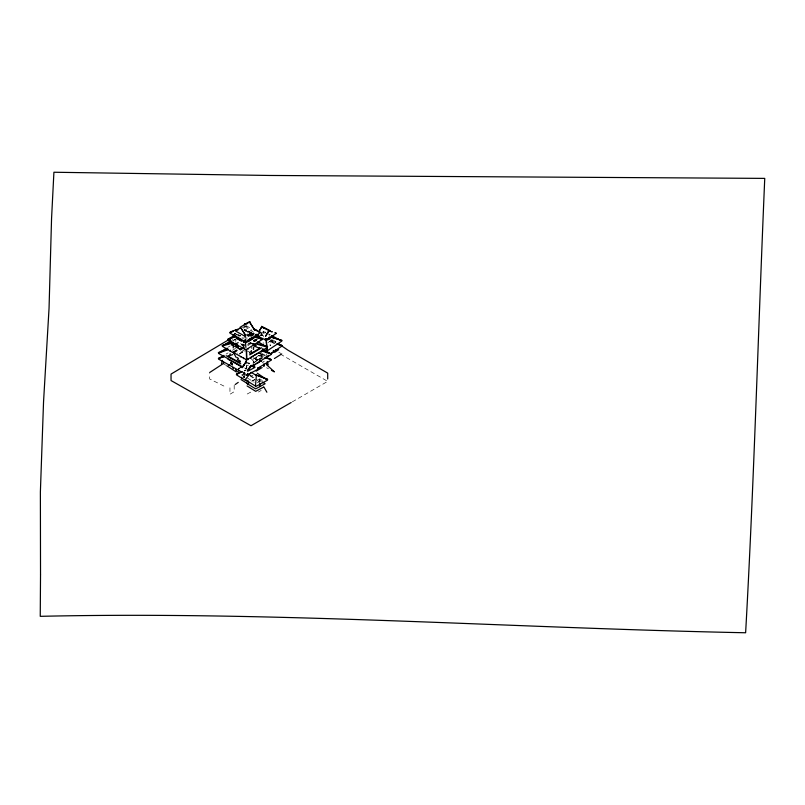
<?xml version="1.0" encoding="UTF-8"?>
<svg xmlns="http://www.w3.org/2000/svg" width="805" height="805" viewBox="0 0 805 805"><rect width="100%" height="100%" fill="white"/><g stroke="black" fill="none" stroke-linecap="round" stroke-linejoin="round"><path stroke-width="0.6" stroke-dasharray="4.03 3.02" d="M246.34 366.879L246.561 368.801M243.331 344.087L243.492 346.804M264.161 333.481L263.567 331.157L264.171 333.652M244.67 376.639L241.973 375.13L242.476 371.437M241.903 337.939L243.331 338.09M251.321 348.635L251.683 346.945M234.607 334.186L234.919 333.34L238.421 335.293M234.597 334.337L235.05 333.371L235.332 333.823M272.251 342.346L274.505 343.473M272.14 342.699L274.636 343.111M235.422 341.099L236.227 339.821M251.351 335.001L251.11 335.091M240.464 336.067L238.592 335.876M247.497 335.544L251.241 333.572L253.293 333.803M244.871 344.077L242.798 345.476L244.509 346.039M261.504 332.938L263.587 331.549L265.731 332.616M263.316 332.435L263.346 333.501M265.459 332.717L265.741 332.093M247.507 344.872L256.483 338.865M247.799 345.717L256.775 339.7M270.691 340.867L272.241 341.31L272.241 339.75M269.967 344.842L270.259 345.667L270.259 344.983M275.441 341.833L275.491 342.91L275.723 341.974M259.2 353.717L261.233 352.359M255.799 357.47L261.766 353.465L265.962 355.548M265.64 356.202L261.414 354.099L261.414 357.38L256.171 361.093L256.171 355.75M256.081 361.053L261.585 357.46L261.585 354.18M249.329 334.135L247.739 334.93L249.49 334.025M242.416 327.625L245.555 325.753M243.352 328.138L248.685 324.948M239.206 333.884L237.978 334.92M245.777 330.322L246.028 331.509L246.028 330.463M248.353 331.157L250.144 331.861L249.892 333.602L248.353 332.747L248.353 331.157L249.892 332.012L249.892 333.602M247.346 331.811L247.578 331.942M233.812 340.113L235.754 338.955M233.017 340.807L235.946 339.056M247.377 335.645L250.868 333.844L250.335 333.834L250.506 332.063L252.076 332.938L251.834 334.729L249.178 333.31L245.686 335.101M228.137 347.166L230.26 345.898M249.711 335.272L250.194 334.981L247.99 336.108M252.649 333.773L249.158 335.574L247.739 335.373M252.891 334.005L251.874 334.246L253.605 335.132M249.993 335.997L252.71 334.377M250.657 336.369L253.374 334.739M226.014 354.109L228.137 352.842M232.383 350.306L235.573 348.394M240.886 345.224L243.009 343.946M243.09 346.402L244.821 345.365M248.695 343.242L248.896 343.353M237.465 353.073L237.727 353.214M240.524 352.359L243.13 350.799M239.206 354.089L243.945 351.252M260.719 353.536L260.991 354.371M262.44 355.055L262.641 355.579M253.042 363.236L256.02 361.455M259.441 359.412L262.42 357.631M245.495 368.167L245.756 369.002L245.756 368.318M259.965 359.523L262.943 357.742M241.973 375.13L242.768 374.657M244.146 330.513L247.366 328.591L254.712 332.827M239.427 354.009L244.006 351.282M267.934 342.598L272.724 339.74M292.265 401.876L327.705 381.359L280.14 353.969M252.8 359.422L260.015 355.609M262.38 362.3L264.392 361.133M251.663 381.228L254.913 379.356M258.405 392.035L261.202 390.415M259.572 378.833L259.411 382.325M246.37 366.164L248.463 365.037M243.975 371.165L245.968 370.099L243.694 370.853M250.697 376.408L252.8 375.281M252.297 381.077L254.913 379.668M257.167 382.868L262.44 380.041M247.185 394.027L252.438 391.21M258.355 338.613L254.964 340.465M256.704 339.559L254.652 340.646L256.594 339.871M253.766 341.159L253.766 340.515L257.087 338.825M256.855 339.509L254.642 341.099L256.845 339.972M240.745 335.433L238.089 335.413M245.163 330.946L244.156 329.154L245.092 330.513M242.778 338.05L243.684 338.05M234.607 333.914L235.241 333.813L234.959 333.029M245.364 351.181L242.798 350.557M238.672 335.433L240.484 335.464M263.638 336.249L263.557 336.993M261.887 333.31A1.741 0.926 -63.5 0 0 261.615 332.958L261.695 335.081M236.006 342.105L235.795 342.034A6.088 3.572 59.1 0 1 235.372 341.863M259.572 355.226L263.919 356.776M258.294 355.357L263.728 357.289M236.459 334.9L237.254 335.202M266.807 333.149L271.094 335.283M261.615 332.958L262.098 334.82L260.699 335.755L260.699 334.357M261.172 334.679L263.235 335.695L261.223 334.639M275.199 341.994L275.491 342.91M271.094 340.364L275.391 342.497M270.611 340.505L272.241 341.31M263.074 342.799L263.939 343.232M246.491 350.638L249.852 352.308M256.171 359.433L254.461 358.295M255.447 361.576L253.223 362.864L253.223 357.521M266.495 367.714L268.478 368.75M223.921 386.078L209.672 378.984L209.672 373.59M254.35 358.175L258.496 360.409M262.772 362.723L264.976 363.91M236.368 334.528L237.113 334.93M246.189 325.723L250.124 327.917M244.79 326.256L252.046 330.302M250.254 332.213L251.834 333.089L251.834 334.729M252.901 334.296L252.649 335.202M244.287 329.627L253.726 334.89M250.144 333.451L248.604 332.596L248.604 331.006M252.076 334.578L250.506 333.703L250.506 332.063M247.306 335.685L249.429 336.862M254.722 339.821L256.835 340.998M254.863 340.223L254.863 340.757M253.595 340.344L255.567 341.441M234.325 333.381L235.08 333.803M249.51 341.904L251.673 343.111M249.963 342.829L252.066 344.007M259.16 352.952L264.543 355.951M254.742 358.265L258.013 360.087M244.559 367.925L246.722 369.133M223.126 363.709L225.823 365.208M278.812 352.248L280.754 353.365M269.393 341.31L271.496 342.517M262.329 380.544L259.763 378.954L259.763 382.365M257.842 379.246L260.961 381.188M250.446 375.573L256.05 379.054L259.572 382.274M247.538 378.109L254.209 382.254M244.549 376.78L243.895 376.378L243.895 377.595M272.996 339.941L276.055 342.034M240.665 343.353L243.18 346.16M253.766 340.515L253.867 340.585A7.205 4.236 59.1 0 0 254.642 341.099M235.654 334.025L235.04 334.065M238.381 335.695L238.914 336.168M234.325 333.823L234.839 334.296M249.761 375.14L255.004 379.98M251.502 359.251L253.847 361.576L250.154 357.138M254.622 357.782L255.447 359.251M254.239 334.005C253.726 332.183 251.955 334.065 252.901 335.343M250.657 335.987C248.795 334.91 254.501 332.093 253.142 335.192M242.798 344.097L243.05 346.21M246.722 366.748L246.833 368.62L246.682 364.866M246.31 364.997L246.38 368.76M246.883 337.375L246.883 339.519M271.959 341.501L271.778 339.851L271.778 341.411M271.597 339.76L271.597 341.32M270.208 344.681L270.259 345.667M269.202 334.156L269.202 335.554M266.606 353.838L266.606 355.548M265.459 331.952L265.509 333.018M261.897 333.129L261.897 334.95M260.901 333.793L260.901 335.625M260.74 353.838L260.74 354.512M251.532 335.957L251.532 335.262L251.331 336.077M251.492 335.474L251.492 336.168M249.288 351.835L249.288 355.226M248.946 343.091L248.896 343.755M247.598 331.66L247.578 332.364M246.018 330.171L246.028 331.509M245.736 368.026L245.756 369.002M244.328 376.649L244.328 377.867M244.116 376.509L244.116 377.736M243.684 376.247L243.684 377.465M234.185 385.223L234.185 391.703L229.958 394.259L229.958 387.789M232.826 338.895L232.826 340.414M232.726 363.347L232.726 365.329M232.474 363.206L232.474 365.178M231.699 362.773L231.699 364.756M231.448 362.632L231.448 364.615M231.186 362.492L231.186 364.464M230.924 362.341L230.924 364.323M230.673 362.2L230.673 364.182M253.806 333.622L254.098 334.125L253.887 333.622"/><path stroke-width="1.21" d="M248.272 384.297L248.272 380.886M266.314 338.804L266.093 339.801L266.012 338.835M239.528 328.329L239.779 328.601M266.163 341.471L267.2 350.598L266.435 341.37M256.161 374.999L267.713 379.386L256.151 375.009M255.829 336.067L262.329 339.549L255.266 336.077M247.799 373.429L247.467 374.416L247.507 373.44M221.506 363.719L222.532 360.318M238.522 368.62L239.427 368.237M272.241 337.436L281.992 340.465L272.12 337.476M261.092 361.556L259.854 360.177M276.88 344.238L281.992 345.546L277 343.876M268.84 330.593L265.559 336.279L269.041 330.684M232.937 336.138L233.651 334.779M233.128 337.003L233.883 335.695M253.122 348.142L253.867 346.834M253.344 349.511L253.736 348.837M258.697 331.781L261.635 327.001L258.888 331.871M240.413 367.593L242.858 366.366M243.935 365.299C251.13 353.999 239.085 371.809 242.828 366.839M250.657 367.07L248.121 370.723M242.798 366.889L243.975 365.218M230.19 341.974L231.035 340.857M229.697 341.058L230.552 339.921M250.768 353.244L251.663 352.067M250.627 351.704L251.502 350.588M229.717 341.562L230.643 340.565M269.182 337.295L269.645 336.993A1.741 0.926 -63.5 0 1 270.118 337.406L270.118 338.804L268.709 339.74L268.709 338.342A1.741 0.926 -63.5 0 1 268.981 337.627M240.524 361.978L239.669 360.318M235.201 384.518L238.24 382.375M233.42 344.228L233.661 344.087M243.251 347.529L240.564 349.601L243.814 347.116L240.353 349.481L233.219 345.546M243.804 347.579L240.484 349.853L239.467 349.149M243.804 347.116L240.484 349.39L239.548 348.937M233.108 342.769L231.367 343.966L232.142 344.52M233.178 345.053L231.709 344.661L233.44 343.483L231.679 344.681L231.488 344.188M255.266 337.114L258.385 335.031M276.155 333.501L266.093 340.243L255.507 334.981M273.287 351.061L273.469 350.487M270.963 353.425L281.831 346.15M266.656 356.706L268.689 355.337M270.722 353.979L273.781 351.936M274.646 352.369L278.651 349.682M209.672 372.514L223.076 363.739M274.404 358.527L281.73 353.928M244.71 323.892L245.133 323.932M239.94 327.363L249.701 321.527M240.806 327.776L245.867 335.856L241.007 328.138M235.141 335.101L227.795 339.318L234.879 336.249M229.586 341.39L222.311 346.291L233.027 352.701L232.816 352.177M228.56 342.719L229.445 342.185M226.014 348.444L218.578 353.445L242.396 366.718M232.726 345.425L233.42 345.154M234.829 344.429L235.603 343.966M236.177 343.816L238.21 342.598M235.905 344.198L236.449 344.097M237.163 345.737L237.948 345.265L236.771 344.5M260.267 332.868L245.414 341.753L229.878 333.089M218.578 358.557L223.891 355.387M250.697 339.74L252.186 338.855M248.041 341.39L247.799 340.495M248.826 340.907L250.345 339.992M233.601 351.896L236.66 350.074L237.113 350.557M234.114 352.057L235.925 350.98M234.054 352.57L236.056 351.372M233.883 353.294L233.822 352.58M240.534 349.259L239.88 348.867M248.091 349.108L248.353 348.796M250.295 353.818L260.045 347.991M250.063 354.703L261.585 347.82M251.251 357.229L253.233 356.041M254.44 355.317L257.419 353.536M258.697 353.264L258.445 352.741M253.092 365.359L271.154 354.522M255.286 364.554L253.303 365.742L253.303 364.051M256.503 363.83L259.482 362.049M258.415 367.825L271.154 360.197L268.84 358.356M256.131 371.145L262.148 367.553M230.17 338.845L171.042 374.084L171.042 380.554L250.999 425.734L291.189 402.49M231.709 344.661L233.017 345.033M247.336 383.723L249.5 382.476M237.727 373.52L236.439 374.385L241.419 371.608M248.413 370.904L254.853 367.452M247.467 374.858L258.757 368.791M247.538 383.633L248.483 383.12M255.477 386.652L267.562 380.161L257.268 373.208M263.497 387.155L255.698 391.341L247.075 385.937M246.541 323.54L247.97 322.785M239.115 328.671L235.271 330.261L236.378 329.879M238.461 368.821L239.377 368.398M232.887 331.036L236.418 329.597M235.12 336.54L228.016 339.911L245.857 349.853L262.128 339.569M246.129 324.053L247.688 323.449M236.519 330.513L238.099 329.899M227.986 348.988C214.522 353.224 215.629 354.723 228.187 349.501M223.639 356.293L218.356 358.487L223.84 356.806M236.439 374.385L237.857 373.882M231.266 331.6L232.897 331.036M233.108 331.529L229.878 332.415L231.417 331.841M233.138 342.276C217.873 345.888 218.859 347.408 233.299 342.809M229.546 354.24L230.582 353.948M244.277 324.878L245.384 324.496M228.449 355.991L232.202 354.804A21.403 12.568 59.1 0 0 232.705 354.522M233.017 344.741L232.112 344.53M233.541 345.566L231.86 344.58M246.602 359.493L246.209 349.259M244.509 323.67L245.012 323.701M259.572 347.981L256.604 347.116A17.308 9.811 -60.9 0 1 255.477 346.381M271.718 331.7L272.261 331.801M248.916 363.397L249.53 363.528M254.269 366.718L254.873 366.839M254.561 367.271L252.025 366.335M275.099 332.747L276.155 333.059L275.079 332.928M256.604 343.463C271.859 347.126 270.872 348.646 256.443 343.987M263.295 327.716L264.845 328.108M264.503 328.118L261.766 326.911M270.701 331.408L271.909 331.801M257.691 367.976L258.757 368.348L257.64 368.157M250.476 322.151L250.335 322.101M247.789 363.025L249.097 363.508M253.132 366.345L254.44 366.828M261.766 350.276L269.383 352.982M261.575 350.789L269.182 353.496M266.093 357.551L271.386 359.634L264.815 357.672M235.603 343.896L236.207 344.218M258.667 331.469L260.267 332.203L257.087 330.986M269.766 330.986L270.903 331.499M252.076 365.862L253.303 366.456M256.071 336.822L260.166 338.714M261.484 326.327L269.434 330.281M269.172 330.593L269.967 331.086M262.903 327.575L270.51 331.358M272.171 335.816L281.831 341.068L267.008 350.99L262.812 348.907M277.534 343.564L281.831 345.707M253.706 328.722L257.238 330.523M253.495 328.933L257.037 330.744M271.436 370.31L274.404 371.86L266.777 364.886M258.455 338.482L257.932 338.18M257.892 341.592L267.421 347.448L246.662 359.865L235.02 353.375M235.493 330.986L244.348 335.927M252.951 343.393L255.577 344.862M252.951 343.765L255.064 344.943M256.151 345.667L255.396 345.415L255.487 346.059M262.5 349.139L271.154 353.969M252.82 344.138L255.588 345.687M236.922 337.587L236.922 338.633L236.922 337.305M235.342 337.325L235.362 337.043M239.92 339.962L241.46 340.817M242.214 341.149L242.235 341.3M237.988 338.925L239.558 339.801M243.794 342.175L244.036 341.27M244.479 349.259L244.75 348.646M234.929 344.369L237.264 345.677M227.855 356.011L238.129 361.747M226.175 355.719L240.755 363.85M227.966 359.221L230.643 360.71M230.844 360.821L233.52 362.31M233.722 362.431L236.398 363.92M236.6 364.031L239.276 365.52M239.477 365.631L242.154 367.13M218.578 359.111L241.309 371.789M236.257 369.485L236.197 369.928M226.718 365.712L236.257 371.95L237.052 371.477L239.91 373.067M246.914 362.653L246.028 362.119M252.257 365.973L251.371 365.43M246.501 383.23L255.638 388.865L265.127 383.764L262.007 381.832M236.439 374.828L245.183 380.252M240.987 379.568L246.602 383.049M278.087 343.423L287.999 350.205L327.705 373.128L327.705 379.004M260.035 360.157L261.323 361.425M239.598 362.21L237.374 359.251M237.525 357.511L238.562 358.97M236.328 357.662L235.835 356.826A21.403 12.568 59.1 0 1 234.024 353.496M263.859 386.893L266.878 392.226M267.21 361.485L268.226 364.866M245.434 339.65L245.414 341.079L245.012 339.64M244.821 334.306L245.243 338.07M245.475 342.397L245.877 347.468M246.612 350.316L246.763 357.511M246.199 359.362L246.27 363.125M233.219 345.134L233.269 347.951M266.193 357.531L266.002 357.651M265.368 339.116L265.368 339.881M265.076 338.965L265.076 339.74M259.804 383.25L259.804 386.662M259.039 335.937L259.039 336.711M258.757 335.796L258.757 336.571M256.181 334.186L256.181 336.893M255.416 345.023L255.225 345.144M248.051 358.95L247.789 359.785L247.789 359.1M246.652 380.282L246.652 381.047M241.792 377.253L241.792 378.028M241.208 339.378L241.208 340.968L239.679 340.102L239.679 338.513M240.977 356.846L240.765 356.736M240.725 356.585L240.524 356.474M239.306 338.311L239.306 339.952L237.737 339.066L237.737 337.436M238.743 370.29L238.743 370.974L238.471 370.139M236.64 345.677L236.64 346.371L236.479 345.587M233.963 335.212L233.963 337.023M230.502 350.326L230.502 351.01M227.161 348.032L227.161 349.762M255.175 346.11A17.308 9.811 -60.9 0 1 254.873 346.744M40.522 574.891L40.25 616.328C275.541 611.035 510.481 628.051 745.621 632.76C754.114 481.4 758.209 329.839 764.75 178.388L269.564 175.46L53.915 172.24L51.56 218.487L49.045 308.295L43.54 401.916L40.381 491.966L40.522 574.891M256.352 375.522L255.477 386.098L245.183 379.698L251.22 372.333L256.352 375.522M223.518 362.25L223.679 363.236L223.518 362.25M233.209 367.704L233.38 368.589L233.209 367.704M236.006 369.586L236.157 370.139L236.006 369.586M251.039 365.41L247.366 370.874L251.039 365.41M267.25 339.006L267.008 339.941L267.25 339.006M271.667 336.047L271.416 336.983L271.667 336.047M275.541 349.773L275.441 350.386L275.541 349.773M249.812 322.392L254.873 330.473L249.812 322.392M250.607 338.502L249.087 339.408L249.087 341.048L250.607 340.143L250.607 338.502M252.438 337.406L250.959 338.291L250.959 339.881L252.438 338.996L252.438 337.406M248.292 340.495L248.061 341.682L248.292 340.495M254.933 336.52L254.692 337.718L254.933 336.52M246.773 342.014L246.551 342.568L246.773 342.014M253.414 338.04L253.193 338.603L253.414 338.04M250.737 357.621L250.536 358.145L250.737 357.621M261.384 351.262L261.182 351.785L261.384 351.262M260.508 366.909L260.307 367.432L260.508 366.909M264.04 365.289L263.879 366.174L264.04 365.289M266.757 363.981L266.626 364.534L266.757 363.981M244.318 372.614L244.076 372.554A1.741 0.966 61.8 0 0 243.593 372.977L243.593 374.385L245.052 375.291L245.052 373.882A1.741 0.966 61.8 0 0 244.559 372.856L244.318 372.614M243.794 341.421L243.794 342.467L243.794 341.421M235.664 345.134L235.664 345.818L235.664 345.134M235.996 345.315L235.996 345.999L235.996 345.315M236.318 345.496L236.318 346.18L236.318 345.496M237.334 346.07L237.334 346.754L237.334 346.07M237.666 346.251L237.666 346.935L237.666 346.251M237.988 346.432L237.988 347.116L237.988 346.432M238.32 346.613L238.32 347.297L238.32 346.613M230.25 350.467L230.25 351.151L230.25 350.467M243.563 357.893L243.563 358.577L243.563 357.893M223.73 355.971L223.73 356.655L223.73 355.971M226.497 357.792L226.497 357.792M228.851 364.675L228.851 365.359L228.851 364.675M231.629 366.496L231.629 366.496M241.933 371.548L241.933 372.313L241.933 371.548M246.994 374.717L246.994 375.492L246.994 374.717"/></g></svg>
